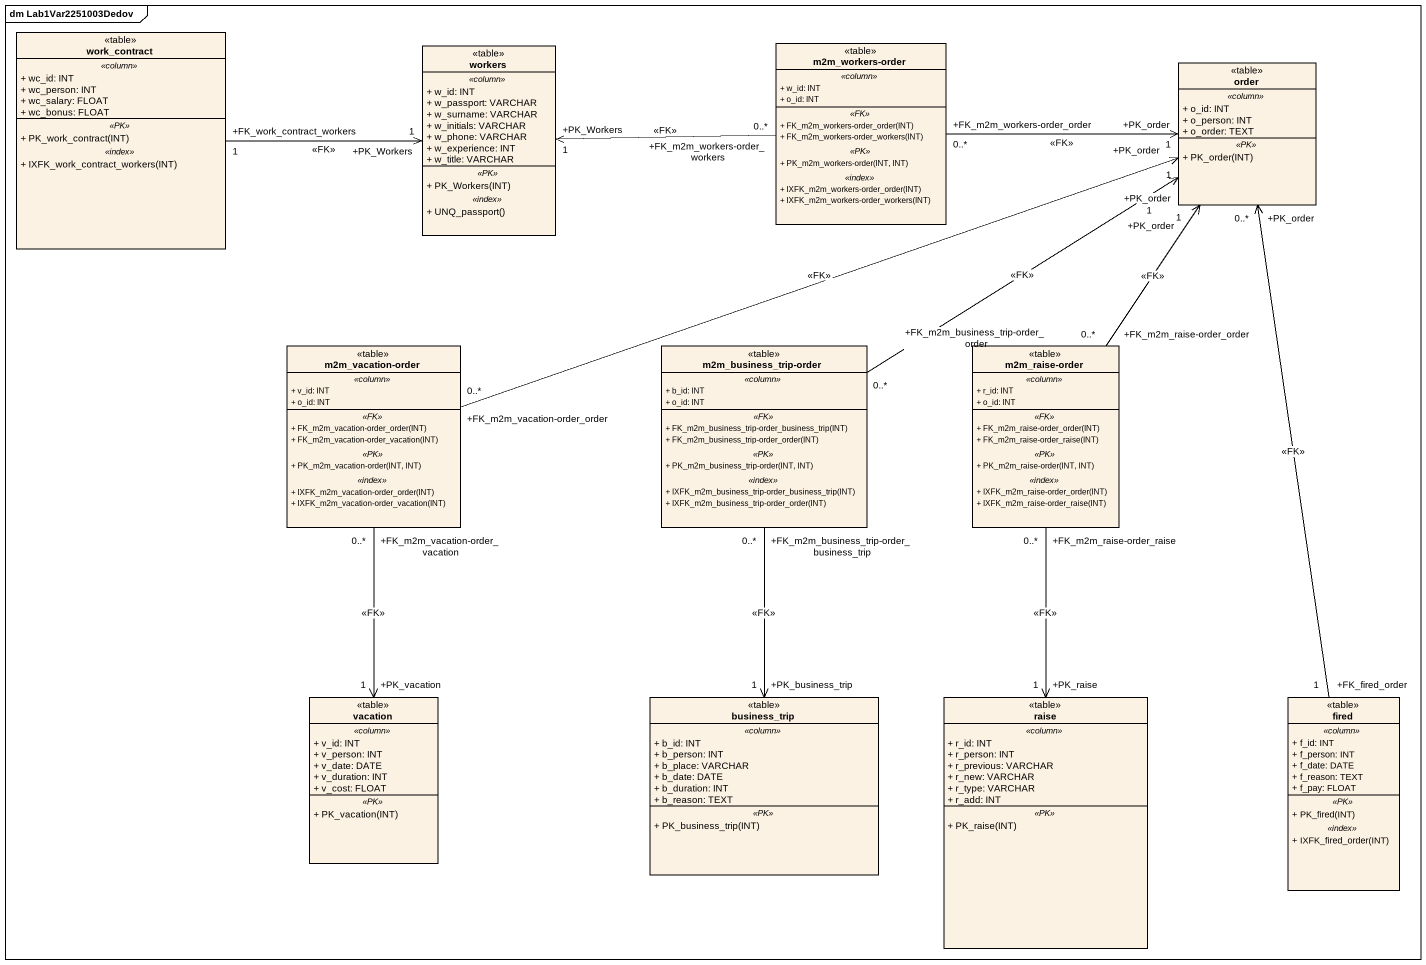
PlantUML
@startuml
mainframe dm Lab1Var2251003Dedov
hide circle
hide empty members
skinparam classAttributeIconSize 0
class work_contract <<table>> {
  .. <<column>> ..
  + wc_id: INT
  + wc_person: INT
  + wc_salary: FLOAT
  + wc_bonus: FLOAT
  .. <<PK>> ..
  + PK_work_contract(INT)
  .. <<index>> ..
  + IXFK_work_contract_workers(INT)
}
class workers <<table>> {
  .. <<column>> ..
  + w_id: INT
  + w_passport: VARCHAR
  + w_surname: VARCHAR
  + w_initials: VARCHAR
  + w_phone: VARCHAR
  + w_experience: INT
  + w_title: VARCHAR
  .. <<PK>> ..
  + PK_Workers(INT)
  .. <<index>> ..
  + UNQ_passport()
}
class "m2m_workers-order" as m2m_workers_order <<table>> {
  .. <<column>> ..
  + w_id: INT
  + o_id: INT
  .. <<FK>> ..
  + FK_m2m_workers-order_order(INT)
  + FK_m2m_workers-order_workers(INT)
  .. <<PK>> ..
  + PK_m2m_workers-order(INT, INT)
  .. <<index>> ..
  + IXFK_m2m_workers-order_order(INT)
  + IXFK_m2m_workers-order_workers(INT)
}
class order <<table>> {
  .. <<column>> ..
  + o_id: INT
  + o_person: INT
  + o_order: TEXT
  .. <<PK>> ..
  + PK_order(INT)
}
class "m2m_vacation-order" as m2m_vacation_order <<table>> {
  .. <<column>> ..
  + v_id: INT
  + o_id: INT
  .. <<FK>> ..
  + FK_m2m_vacation-order_order(INT)
  + FK_m2m_vacation-order_vacation(INT)
  .. <<PK>> ..
  + PK_m2m_vacation-order(INT, INT)
  .. <<index>> ..
  + IXFK_m2m_vacation-order_order(INT)
  + IXFK_m2m_vacation-order_vacation(INT)
}
class "m2m_business_trip-order" as m2m_business_trip_order <<table>> {
  .. <<column>> ..
  + b_id: INT
  + o_id: INT
  .. <<FK>> ..
  + FK_m2m_business_trip-order_business_trip(INT)
  + FK_m2m_business_trip-order_order(INT)
  .. <<PK>> ..
  + PK_m2m_business_trip-order(INT, INT)
  .. <<index>> ..
  + IXFK_m2m_business_trip-order_business_trip(INT)
  + IXFK_m2m_business_trip-order_order(INT)
}
class "m2m_raise-order" as m2m_raise_order <<table>> {
  .. <<column>> ..
  + r_id: INT
  + o_id: INT
  .. <<FK>> ..
  + FK_m2m_raise-order_order(INT)
  + FK_m2m_raise-order_raise(INT)
  .. <<PK>> ..
  + PK_m2m_raise-order(INT, INT)
  .. <<index>> ..
  + IXFK_m2m_raise-order_order(INT)
  + IXFK_m2m_raise-order_raise(INT)
}
class vacation <<table>> {
  .. <<column>> ..
  + v_id: INT
  + v_person: INT
  + v_date: DATE
  + v_duration: INT
  + v_cost: FLOAT
  .. <<PK>> ..
  + PK_vacation(INT)
}
class business_trip <<table>> {
  .. <<column>> ..
  + b_id: INT
  + b_person: INT
  + b_place: VARCHAR
  + b_date: DATE
  + b_duration: INT
  + b_reason: TEXT
  .. <<PK>> ..
  + PK_business_trip(INT)
}
class raise <<table>> {
  .. <<column>> ..
  + r_id: INT
  + r_person: INT
  + r_previous: VARCHAR
  + r_new: VARCHAR
  + r_type: VARCHAR
  + r_add: INT
  .. <<PK>> ..
  + PK_raise(INT)
}
class fired <<table>> {
  .. <<column>> ..
  + f_id: INT
  + f_person: INT
  + f_date: DATE
  + f_reason: TEXT
  + f_pay: FLOAT
  .. <<PK>> ..
  + PK_fired(INT)
  .. <<index>> ..
  + IXFK_fired_order(INT)
}
work_contract "+FK_work_contract_workers\n1" -right-> "+PK_Workers\n1" workers : <<FK>>
m2m_workers_order "+FK_m2m_workers-order_workers\n0..*" -left-> "+PK_Workers\n1" workers : <<FK>>
m2m_workers_order "+FK_m2m_workers-order_order\n0..*" -right-> "+PK_order\n1" order : <<FK>>
m2m_vacation_order "+FK_m2m_vacation-order_order\n0..*" -right-> "+PK_order\n1" order : <<FK>>
m2m_vacation_order "+FK_m2m_vacation-order_vacation\n0..*" --> "+PK_vacation\n1" vacation : <<FK>>
m2m_business_trip_order "+FK_m2m_business_trip-order_order\n0..*" -up-> "+PK_order\n1" order : <<FK>>
m2m_business_trip_order "+FK_m2m_business_trip-order_business_trip\n0..*" --> "+PK_business_trip\n1" business_trip : <<FK>>
m2m_raise_order "+FK_m2m_raise-order_order\n0..*" -up-> "+PK_order\n1" order : <<FK>>
m2m_raise_order "+FK_m2m_raise-order_raise\n0..*" --> "+PK_raise\n1" raise : <<FK>>
fired "+FK_fired_order\n1" -up-> "+PK_order\n0..*" order : <<FK>>
@enduml
